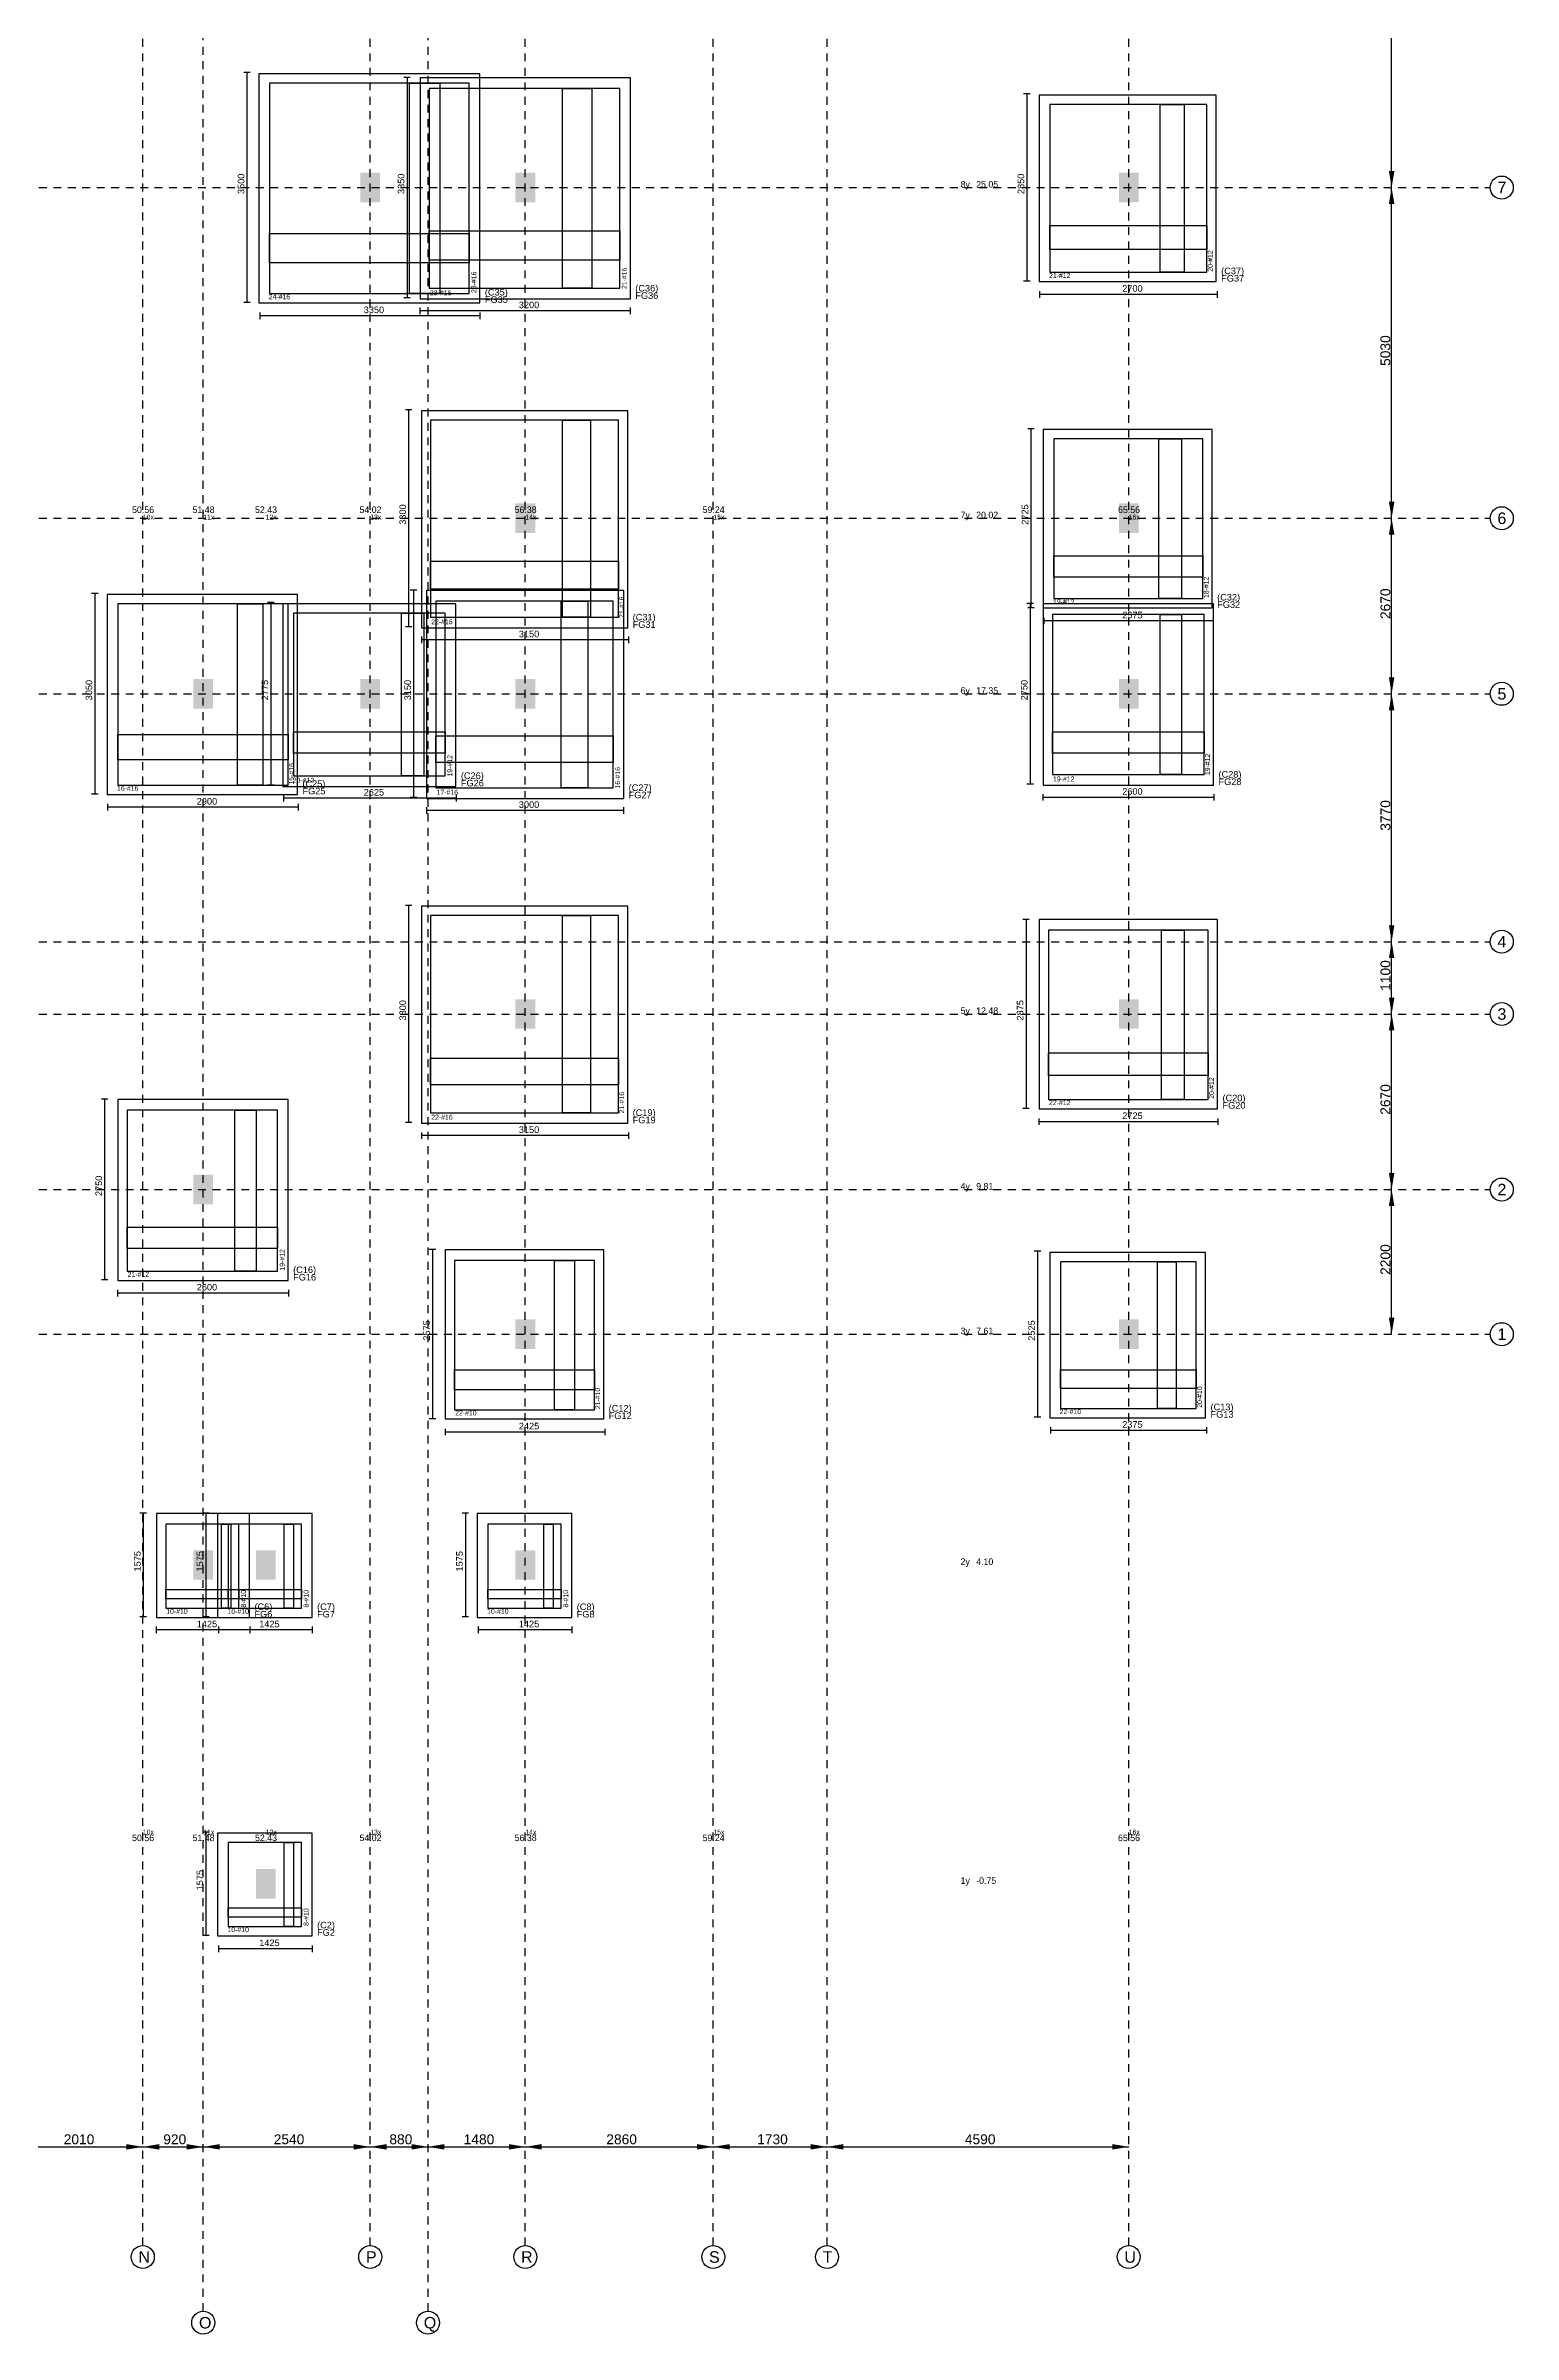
# Model space of a CAD drawing. Extents: x -0.6 to 81.7, y -8.3 to 62.2.
# Drawn here: x 49.08 to 71.41, y -7.6 to 27.21 of the extents above; entities that cross this region are included whole.
import ezdxf

# ---------------------------------------------------------------- set-up
doc = ezdxf.new("R2010")
doc.units = 0
doc.linetypes.add('ACAD_ISO02W100', pattern=[15, 12, -3])
for name, color, linetype in [('Centerline', 253, 'CONTINUOUS'), ('Column_Name', 6, 'CONTINUOUS'), ('Columns', 6, 'CONTINUOUS'), ('dim_all', 7, 'CONTINUOUS'), ('Foot_Group', 6, 'CONTINUOUS'), ('Footing_Dimension', 7, 'CONTINUOUS'), ('Grid_Dimension', 7, 'CONTINUOUS'), ('GridName', 7, 'CONTINUOUS'), ('Layout', 4, 'CONTINUOUS'), ('PCC', 2, 'CONTINUOUS'), ('Plan_Rf_Xdir', 1, 'CONTINUOUS'), ('Plan_Rf_Ydir', 3, 'CONTINUOUS'), ('X_Grid_Values', 7, 'CONTINUOUS'), ('Y_Grid_Values', 7, 'CONTINUOUS')]:
    doc.layers.add(name, color=color, linetype=linetype)
doc.styles.add('STRUDS_Arial', font='ARIAL.TTF', dxfattribs={"height": 0.04})
doc.styles.add('stylebar', font='ARIAL.TTF', dxfattribs={"height": 0.04})

msp = doc.modelspace()

# ---------------------------------------------------------------- linework, layer by layer
at = {"layer": 'Centerline', "linetype": 'ACAD_ISO02W100', "ltscale": 0.01}
for p, q in [((51.478, -7.25), (51.478, 61.88)), ((54.898, -7.25), (54.898, 61.88)), ((50.558, -6.25), (50.558, 60.88)), ((54.018, -6.25), (54.018, 60.88)), ((56.378, -6.25), (56.378, 60.88)), ((59.238, -6.25), (59.238, 60.88)), ((60.968, -6.25), (60.968, 60.88)), ((65.558, -6.25), (65.558, 60.88)), ((25.878, 25.05), (71.058, 25.05)), ((25.878, 20.02), (71.058, 20.02)), ((25.878, 17.35), (71.058, 17.35)), ((25.878, 13.58), (71.058, 13.58)), ((25.878, 12.48), (71.058, 12.48)), ((25.878, 9.81), (71.058, 9.81)), ((25.878, 7.61), (71.058, 7.61))]:
    msp.add_line(p, q, dxfattribs=at)
at = {"layer": 'Columns'}
for points in [[(53.868, 24.825), (53.868, 25.275), (54.168, 24.825), (54.168, 25.275)], [(56.228, 24.825), (56.228, 25.275), (56.528, 24.825), (56.528, 25.275)], [(65.408, 24.825), (65.408, 25.275), (65.708, 24.825), (65.708, 25.275)], [(56.228, 19.795), (56.228, 20.245), (56.528, 19.795), (56.528, 20.245)], [(65.408, 19.795), (65.408, 20.245), (65.708, 19.795), (65.708, 20.245)], [(51.328, 17.125), (51.328, 17.575), (51.628, 17.125), (51.628, 17.575)], [(53.868, 17.125), (53.868, 17.575), (54.168, 17.125), (54.168, 17.575)], [(56.228, 17.125), (56.228, 17.575), (56.528, 17.125), (56.528, 17.575)], [(65.408, 17.125), (65.408, 17.575), (65.708, 17.125), (65.708, 17.575)], [(56.228, 12.255), (56.228, 12.705), (56.528, 12.255), (56.528, 12.705)], [(65.408, 12.255), (65.408, 12.705), (65.708, 12.255), (65.708, 12.705)], [(51.328, 9.585), (51.328, 10.035), (51.628, 9.585), (51.628, 10.035)], [(56.228, 7.385), (56.228, 7.835), (56.528, 7.385), (56.528, 7.835)], [(65.408, 7.385), (65.408, 7.835), (65.708, 7.385), (65.708, 7.835)], [(51.328, 3.875), (51.328, 4.325), (51.628, 3.875), (51.628, 4.325)], [(52.278, 3.875), (52.278, 4.325), (52.578, 3.875), (52.578, 4.325)], [(56.228, 3.875), (56.228, 4.325), (56.528, 3.875), (56.528, 4.325)], [(52.278, -0.975), (52.278, -0.525), (52.578, -0.975), (52.578, -0.525)]]:
    msp.add_solid(points, dxfattribs=at)
at = {"layer": 'dim_all'}
for p, q in [((52.193, 26.8), (52.093, 26.8)), ((52.143, 26.8), (52.143, 23.3)), ((54.628, 26.725), (54.528, 26.725)), ((54.578, 26.725), (54.578, 23.375)), ((64.058, 26.475), (63.958, 26.475)), ((64.008, 26.475), (64.008, 23.625)), ((54.628, 23.375), (54.528, 23.375)), ((64.058, 23.625), (63.958, 23.625)), ((64.208, 23.375), (64.208, 23.475)), ((66.908, 23.425), (64.208, 23.425)), ((66.908, 23.375), (66.908, 23.475)), ((52.193, 23.3), (52.093, 23.3)), ((52.343, 23.05), (52.343, 23.15)), ((55.693, 23.1), (52.343, 23.1)), ((54.778, 23.125), (54.778, 23.225)), ((57.978, 23.175), (54.778, 23.175)), ((55.693, 23.05), (55.693, 23.15)), ((57.978, 23.125), (57.978, 23.225)), ((54.653, 21.67), (54.553, 21.67)), ((54.603, 21.67), (54.603, 18.37)), ((64.1205, 21.3825), (64.0205, 21.3825)), ((64.0705, 21.3825), (64.0705, 18.6575)), ((49.878, 18.875), (49.778, 18.875)), ((49.828, 18.875), (49.828, 15.825)), ((54.728, 18.925), (54.628, 18.925)), ((54.678, 18.925), (54.678, 15.775)), ((52.5555, 18.7375), (52.4555, 18.7375)), ((52.5055, 18.7375), (52.5055, 15.9625)), ((64.108, 18.725), (64.008, 18.725)), ((64.1205, 18.6575), (64.0205, 18.6575)), ((64.058, 18.725), (64.058, 15.975)), ((64.2705, 18.4075), (64.2705, 18.5075)), ((66.8455, 18.4575), (64.2705, 18.4575)), ((66.8455, 18.4075), (66.8455, 18.5075)), ((54.653, 18.37), (54.553, 18.37)), ((54.803, 18.12), (54.803, 18.22)), ((57.953, 18.17), (54.803, 18.17)), ((57.953, 18.12), (57.953, 18.22)), ((49.878, 15.825), (49.778, 15.825)), ((50.028, 15.575), (50.028, 15.675)), ((52.5555, 15.9625), (52.4555, 15.9625)), ((52.7055, 15.7125), (52.7055, 15.8125)), ((55.3305, 15.7625), (52.7055, 15.7625)), ((52.928, 15.575), (52.928, 15.675)), ((54.728, 15.775), (54.628, 15.775)), ((55.3305, 15.7125), (55.3305, 15.8125)), ((64.108, 15.975), (64.008, 15.975)), ((64.258, 15.725), (64.258, 15.825)), ((66.858, 15.775), (64.258, 15.775)), ((66.858, 15.725), (66.858, 15.825)), ((52.928, 15.625), (50.028, 15.625)), ((54.878, 15.525), (54.878, 15.625)), ((57.878, 15.575), (54.878, 15.575)), ((57.878, 15.525), (57.878, 15.625)), ((54.653, 14.13), (54.553, 14.13)), ((54.603, 14.13), (54.603, 10.83)), ((64.0455, 13.9175), (63.9455, 13.9175)), ((63.9955, 13.9175), (63.9955, 11.0425)), ((50.028, 11.185), (49.928, 11.185)), ((49.978, 11.185), (49.978, 8.435)), ((54.653, 10.83), (54.553, 10.83)), ((64.0455, 11.0425), (63.9455, 11.0425)), ((64.1955, 10.7925), (64.1955, 10.8925)), ((66.9205, 10.8425), (64.1955, 10.8425)), ((66.9205, 10.7925), (66.9205, 10.8925)), ((54.803, 10.58), (54.803, 10.68)), ((57.953, 10.63), (54.803, 10.63)), ((57.953, 10.58), (57.953, 10.68)), ((55.0155, 8.8975), (54.9155, 8.8975)), ((54.9655, 8.8975), (54.9655, 6.3225)), ((64.2205, 8.8725), (64.1205, 8.8725)), ((64.1705, 8.8725), (64.1705, 6.3475)), ((50.028, 8.435), (49.928, 8.435)), ((50.178, 8.185), (50.178, 8.285)), ((52.778, 8.235), (50.178, 8.235)), ((52.778, 8.185), (52.778, 8.285)), ((55.0155, 6.3225), (54.9155, 6.3225)), ((64.2205, 6.3475), (64.1205, 6.3475)), ((55.1655, 6.0725), (55.1655, 6.1725)), ((57.5905, 6.1225), (55.1655, 6.1225)), ((57.5905, 6.0725), (57.5905, 6.1725)), ((64.3705, 6.0975), (64.3705, 6.1975)), ((66.7455, 6.1475), (64.3705, 6.1475)), ((66.7455, 6.0975), (66.7455, 6.1975)), ((50.6155, 4.8875), (50.5155, 4.8875)), ((50.5655, 4.8875), (50.5655, 3.3125)), ((51.5655, 4.8875), (51.4655, 4.8875)), ((51.5155, 4.8875), (51.5155, 3.3125)), ((55.5155, 4.8875), (55.4155, 4.8875)), ((55.4655, 4.8875), (55.4655, 3.3125)), ((50.6155, 3.3125), (50.5155, 3.3125)), ((50.7655, 3.0625), (50.7655, 3.1625)), ((51.5655, 3.3125), (51.4655, 3.3125)), ((51.7155, 3.0625), (51.7155, 3.1625)), ((52.1905, 3.0625), (52.1905, 3.1625)), ((53.1405, 3.0625), (53.1405, 3.1625)), ((55.5155, 3.3125), (55.4155, 3.3125)), ((55.6655, 3.0625), (55.6655, 3.1625)), ((57.0905, 3.0625), (57.0905, 3.1625)), ((52.1905, 3.1125), (50.7655, 3.1125)), ((53.1405, 3.1125), (51.7155, 3.1125)), ((57.0905, 3.1125), (55.6655, 3.1125)), ((51.5655, 0.0375), (51.4655, 0.0375)), ((51.5155, 0.0375), (51.5155, -1.5375)), ((51.5655, -1.5375), (51.4655, -1.5375)), ((51.7155, -1.7875), (51.7155, -1.6875)), ((53.1405, -1.7375), (51.7155, -1.7375)), ((53.1405, -1.7875), (53.1405, -1.6875))]:
    msp.add_line(p, q, dxfattribs=at)
at = {"layer": 'Grid_Dimension'}
for p, q in [((69.558, 25.05), (69.558, 30.08)), ((69.558, 20.02), (69.558, 25.05)), ((69.558, 17.35), (69.558, 20.02)), ((69.558, 13.58), (69.558, 17.35)), ((69.558, 12.48), (69.558, 13.58)), ((69.558, 9.81), (69.558, 12.48)), ((69.558, 7.61), (69.558, 9.81)), ((48.548, -4.75), (50.558, -4.75)), ((50.558, -4.75), (51.478, -4.75)), ((51.478, -4.75), (54.018, -4.75)), ((54.018, -4.75), (54.898, -4.75)), ((54.898, -4.75), (56.378, -4.75)), ((56.378, -4.75), (59.238, -4.75)), ((59.238, -4.75), (60.968, -4.75)), ((60.968, -4.75), (65.558, -4.75))]:
    msp.add_line(p, q, dxfattribs=at)
for points in [[(69.558, 25.05), (69.5164, 25.3), (69.558, 25.05), (69.5996, 25.3)], [(69.558, 25.05), (69.5164, 24.8), (69.558, 25.05), (69.5996, 24.8)], [(69.558, 20.02), (69.5164, 20.27), (69.558, 20.02), (69.5996, 20.27)], [(69.558, 20.02), (69.5164, 19.77), (69.558, 20.02), (69.5996, 19.77)], [(69.558, 17.35), (69.5164, 17.6), (69.558, 17.35), (69.5996, 17.6)], [(69.558, 17.35), (69.5164, 17.1), (69.558, 17.35), (69.5996, 17.1)], [(69.558, 13.58), (69.5164, 13.83), (69.558, 13.58), (69.5996, 13.83)], [(69.558, 13.58), (69.5164, 13.33), (69.558, 13.58), (69.5996, 13.33)], [(69.558, 12.48), (69.5164, 12.73), (69.558, 12.48), (69.5996, 12.73)], [(69.558, 12.48), (69.5164, 12.23), (69.558, 12.48), (69.5996, 12.23)], [(69.558, 9.81), (69.5164, 10.06), (69.558, 9.81), (69.5996, 10.06)], [(69.558, 9.81), (69.5164, 9.56), (69.558, 9.81), (69.5996, 9.56)], [(69.558, 7.61), (69.5164, 7.86), (69.558, 7.61), (69.5996, 7.86)], [(50.558, -4.75), (50.308, -4.7084), (50.558, -4.75), (50.308, -4.7916)], [(50.558, -4.75), (50.808, -4.7084), (50.558, -4.75), (50.808, -4.7916)], [(51.478, -4.75), (51.228, -4.7084), (51.478, -4.75), (51.228, -4.7916)], [(51.478, -4.75), (51.728, -4.7084), (51.478, -4.75), (51.728, -4.7916)], [(54.018, -4.75), (53.768, -4.7084), (54.018, -4.75), (53.768, -4.7916)], [(54.018, -4.75), (54.268, -4.7084), (54.018, -4.75), (54.268, -4.7916)], [(54.898, -4.75), (54.648, -4.7084), (54.898, -4.75), (54.648, -4.7916)], [(54.898, -4.75), (55.148, -4.7084), (54.898, -4.75), (55.148, -4.7916)], [(56.378, -4.75), (56.128, -4.7084), (56.378, -4.75), (56.128, -4.7916)], [(56.378, -4.75), (56.628, -4.7084), (56.378, -4.75), (56.628, -4.7916)], [(59.238, -4.75), (58.988, -4.7084), (59.238, -4.75), (58.988, -4.7916)], [(59.238, -4.75), (59.488, -4.7084), (59.238, -4.75), (59.488, -4.7916)], [(60.968, -4.75), (60.718, -4.7084), (60.968, -4.75), (60.718, -4.7916)], [(60.968, -4.75), (61.218, -4.7084), (60.968, -4.75), (61.218, -4.7916)], [(65.558, -4.75), (65.308, -4.7084), (65.558, -4.75), (65.308, -4.7916)]]:
    msp.add_solid(points, dxfattribs=at)
at = {"layer": 'Gridname'}
for centre in [(71.233, 25.05), (71.233, 20.02), (71.233, 17.35), (71.233, 13.58), (71.233, 12.48), (71.233, 9.81), (71.233, 7.61), (50.558, -6.425), (54.018, -6.425), (56.378, -6.425), (59.238, -6.425), (60.968, -6.425), (65.558, -6.425), (51.478, -7.425), (54.898, -7.425)]:
    msp.add_circle(centre, 0.175, dxfattribs=at)
at = {"layer": 'Layout'}
for p, q in [((52.4865, 26.6383), (52.4865, 23.4376)), ((55.5251, 26.6383), (52.4865, 26.6383)), ((54.9174, 26.5572), (54.9174, 23.5187)), ((57.8141, 26.5572), (54.9174, 26.5572)), ((55.5251, 23.4376), (55.5251, 26.6383)), ((57.8141, 23.5187), (57.8141, 26.5572)), ((64.3572, 26.3141), (64.3572, 23.7617)), ((66.7476, 26.3141), (64.3572, 26.3141)), ((66.7476, 23.7617), (66.7476, 26.3141)), ((64.3572, 23.7617), (66.7476, 23.7617)), ((52.4865, 23.4376), (55.5251, 23.4376)), ((54.9174, 23.5187), (57.8141, 23.5187)), ((54.9376, 21.5132), (54.9376, 18.5151)), ((57.7939, 21.5132), (54.9376, 21.5132)), ((57.7939, 18.5151), (57.7939, 21.5132)), ((64.418, 21.2296), (64.418, 18.7987)), ((66.6868, 21.2296), (64.418, 21.2296)), ((66.6868, 18.7987), (66.6868, 21.2296)), ((64.418, 18.7987), (66.6868, 18.7987)), ((50.1772, 18.7177), (50.1772, 15.9627)), ((52.7701, 18.7177), (50.1772, 18.7177)), ((52.7701, 15.9627), (52.7701, 18.7177)), ((52.8511, 18.5759), (52.8511, 16.1045)), ((55.1604, 18.5759), (52.8511, 18.5759)), ((54.9376, 18.5151), (57.7939, 18.5151)), ((55.0187, 18.7582), (55.0187, 15.9222)), ((57.7129, 18.7582), (55.0187, 18.7582)), ((55.1604, 16.1045), (55.1604, 18.5759)), ((57.7129, 15.9222), (57.7129, 18.7582)), ((64.3978, 18.5556), (64.3978, 16.1248)), ((66.7071, 18.5556), (64.3978, 18.5556)), ((66.7071, 16.1248), (66.7071, 18.5556)), ((52.8511, 16.1045), (55.1604, 16.1045)), ((64.3978, 16.1248), (66.7071, 16.1248)), ((50.1772, 15.9627), (52.7701, 15.9627)), ((55.0187, 15.9222), (57.7129, 15.9222)), ((54.9376, 13.9775), (54.9376, 10.9794)), ((57.7939, 13.9775), (54.9376, 13.9775)), ((57.7939, 10.9794), (57.7939, 13.9775)), ((64.337, 13.7547), (64.337, 11.182)), ((66.7678, 13.7547), (64.337, 13.7547)), ((66.7678, 11.182), (66.7678, 13.7547)), ((64.337, 11.182), (66.7678, 11.182)), ((50.319, 11.0199), (50.319, 8.56881)), ((52.608, 11.0199), (50.319, 11.0199)), ((52.608, 8.56881), (52.608, 11.0199)), ((54.9376, 10.9794), (57.7939, 10.9794)), ((55.3022, 8.73087), (55.3022, 6.46206)), ((57.4293, 8.73087), (55.3022, 8.73087)), ((57.4293, 6.46206), (57.4293, 8.73087)), ((64.5193, 8.71061), (64.5193, 6.48232)), ((66.5855, 8.71061), (64.5193, 8.71061)), ((66.5855, 6.48232), (66.5855, 8.71061)), ((50.319, 8.56881), (52.608, 8.56881)), ((55.3022, 6.46206), (57.4293, 6.46206)), ((64.5193, 6.48232), (66.5855, 6.48232)), ((50.9064, 4.71994), (50.9064, 3.44373)), ((52.0206, 4.71994), (50.9064, 4.71994)), ((51.8585, 4.71994), (51.8585, 3.44373)), ((52.9727, 4.71994), (51.8585, 4.71994)), ((52.0206, 3.44373), (52.0206, 4.71994)), ((52.9727, 3.44373), (52.9727, 4.71994)), ((55.8087, 4.71994), (55.8087, 3.44373)), ((56.9228, 4.71994), (55.8087, 4.71994)), ((56.9228, 3.44373), (56.9228, 4.71994)), ((50.9064, 3.44373), (52.0206, 3.44373)), ((51.8585, 3.44373), (52.9727, 3.44373)), ((55.8087, 3.44373), (56.9228, 3.44373)), ((51.8585, -0.12154), (51.8585, -1.39775)), ((52.9727, -0.12154), (51.8585, -0.12154)), ((52.9727, -1.39775), (52.9727, -0.12154)), ((51.8585, -1.39775), (52.9727, -1.39775))]:
    msp.add_line(p, q, dxfattribs=at)
at = {"layer": 'PCC'}
for p, q in [((52.3244, 26.7801), (52.3244, 23.2958)), ((55.6871, 26.7801), (52.3244, 26.7801)), ((54.7756, 26.7193), (54.7756, 23.3566)), ((57.9762, 26.7193), (54.7756, 26.7193)), ((55.6871, 23.2958), (55.6871, 26.7801)), ((57.9762, 23.3566), (57.9762, 26.7193)), ((64.1952, 26.4559), (64.1952, 23.6199)), ((66.8894, 26.4559), (64.1952, 26.4559)), ((66.8894, 23.6199), (66.8894, 26.4559)), ((54.7756, 23.3566), (57.9762, 23.3566)), ((64.1952, 23.6199), (66.8894, 23.6199)), ((52.3244, 23.2958), (55.6871, 23.2958)), ((54.7958, 21.655), (54.7958, 18.3531)), ((57.9357, 21.655), (54.7958, 21.655)), ((57.9357, 18.3531), (57.9357, 21.655)), ((64.256, 21.3714), (64.256, 18.6569)), ((66.8286, 21.3714), (64.256, 21.3714)), ((66.8286, 18.6569), (66.8286, 21.3714)), ((50.0151, 18.8595), (50.0151, 15.8209)), ((52.9119, 18.8595), (50.0151, 18.8595)), ((52.9119, 15.8209), (52.9119, 18.8595)), ((54.8769, 18.9203), (54.8769, 15.7601)), ((57.8749, 18.9203), (54.8769, 18.9203)), ((57.8749, 15.7601), (57.8749, 18.9203)), ((52.6891, 18.7177), (52.6891, 15.9424)), ((55.3225, 18.7177), (52.6891, 18.7177)), ((55.3225, 15.9424), (55.3225, 18.7177)), ((64.256, 18.7177), (64.256, 15.9627)), ((66.8489, 18.7177), (64.256, 18.7177)), ((64.256, 18.6569), (66.8286, 18.6569)), ((66.8489, 15.9627), (66.8489, 18.7177)), ((54.7958, 18.3531), (57.9357, 18.3531)), ((50.0151, 15.8209), (52.9119, 15.8209)), ((52.6891, 15.9424), (55.3225, 15.9424)), ((54.8769, 15.7601), (57.8749, 15.7601)), ((64.256, 15.9627), (66.8489, 15.9627)), ((54.7958, 14.1193), (54.7958, 10.8174)), ((57.9357, 14.1193), (54.7958, 14.1193)), ((57.9357, 10.8174), (57.9357, 14.1193)), ((64.1952, 13.9167), (64.1952, 11.0402)), ((66.9096, 13.9167), (64.1952, 13.9167)), ((66.9096, 11.0402), (66.9096, 13.9167)), ((50.1772, 11.182), (50.1772, 8.42701)), ((52.7701, 11.182), (50.1772, 11.182)), ((52.7701, 8.42701), (52.7701, 11.182)), ((54.7958, 10.8174), (57.9357, 10.8174)), ((64.1952, 11.0402), (66.9096, 11.0402)), ((55.1604, 8.89293), (55.1604, 6.32026)), ((57.5711, 8.89293), (55.1604, 8.89293)), ((57.5711, 6.32026), (57.5711, 8.89293)), ((64.3572, 8.85241), (64.3572, 6.34051)), ((66.7273, 8.85241), (64.3572, 8.85241)), ((66.7273, 6.34051), (66.7273, 8.85241)), ((50.1772, 8.42701), (52.7701, 8.42701)), ((55.1604, 6.32026), (57.5711, 6.32026)), ((64.3572, 6.34051), (66.7273, 6.34051)), ((50.7646, 4.88199), (50.7646, 3.30193)), ((52.1826, 4.88199), (50.7646, 4.88199)), ((51.6965, 4.88199), (51.6965, 3.30193)), ((53.1347, 4.88199), (51.6965, 4.88199)), ((52.1826, 3.30193), (52.1826, 4.88199)), ((53.1347, 3.30193), (53.1347, 4.88199)), ((55.6466, 4.88199), (55.6466, 3.30193)), ((57.0849, 4.88199), (55.6466, 4.88199)), ((57.0849, 3.30193), (57.0849, 4.88199)), ((50.7646, 3.30193), (52.1826, 3.30193)), ((51.6965, 3.30193), (53.1347, 3.30193)), ((55.6466, 3.30193), (57.0849, 3.30193)), ((51.6965, 0.02026), (51.6965, -1.53955)), ((53.1347, 0.02026), (51.6965, 0.02026)), ((53.1347, -1.53955), (53.1347, 0.02026)), ((51.6965, -1.53955), (53.1347, -1.53955))]:
    msp.add_line(p, q, dxfattribs=at)
at = {"layer": 'Plan_Rf_Xdir'}
for p, q in [((54.9174, 23.9441), (54.9174, 24.3897)), ((54.9174, 24.3897), (57.8141, 24.3897)), ((57.8141, 24.3897), (57.8141, 23.9441)), ((64.3572, 24.1061), (64.3572, 24.4707)), ((64.3572, 24.4707), (66.7476, 24.4707)), ((66.7476, 24.4707), (66.7476, 24.1061)), ((52.4865, 23.9035), (52.4865, 24.3492)), ((52.4865, 24.3492), (55.5251, 24.3492)), ((55.5251, 24.3492), (55.5251, 23.9035)), ((66.7476, 24.1061), (64.3572, 24.1061)), ((55.5251, 23.9035), (52.4865, 23.9035)), ((57.8141, 23.9441), (54.9174, 23.9441)), ((54.9376, 18.9405), (54.9376, 19.3659)), ((54.9376, 19.3659), (57.7939, 19.3659)), ((57.7939, 19.3659), (57.7939, 18.9405)), ((64.418, 19.1228), (64.418, 19.4469)), ((64.418, 19.4469), (66.6868, 19.4469)), ((66.6868, 19.4469), (66.6868, 19.1228)), ((57.7939, 18.9405), (54.9376, 18.9405)), ((66.6868, 19.1228), (64.418, 19.1228)), ((50.1772, 16.3476), (50.1772, 16.7325)), ((50.1772, 16.7325), (52.7701, 16.7325)), ((52.7701, 16.7325), (52.7701, 16.3476)), ((52.8511, 16.4489), (52.8511, 16.773)), ((52.8511, 16.773), (55.1604, 16.773)), ((55.0187, 16.3071), (55.0187, 16.7122)), ((55.0187, 16.7122), (57.7129, 16.7122)), ((55.1604, 16.773), (55.1604, 16.4489)), ((57.7129, 16.7122), (57.7129, 16.3071)), ((64.3978, 16.4489), (64.3978, 16.773)), ((64.3978, 16.773), (66.7071, 16.773)), ((66.7071, 16.773), (66.7071, 16.4489)), ((55.1604, 16.4489), (52.8511, 16.4489)), ((66.7071, 16.4489), (64.3978, 16.4489)), ((52.7701, 16.3476), (50.1772, 16.3476)), ((57.7129, 16.3071), (55.0187, 16.3071)), ((64.337, 11.5466), (64.337, 11.891)), ((64.337, 11.891), (66.7678, 11.891)), ((66.7678, 11.891), (66.7678, 11.5466)), ((54.9376, 11.4048), (54.9376, 11.81)), ((54.9376, 11.81), (57.7939, 11.81)), ((57.7939, 11.81), (57.7939, 11.4048)), ((66.7678, 11.5466), (64.337, 11.5466)), ((57.7939, 11.4048), (54.9376, 11.4048)), ((50.319, 8.91318), (50.319, 9.2373)), ((50.319, 9.2373), (52.608, 9.2373)), ((52.608, 9.2373), (52.608, 8.91318)), ((52.608, 8.91318), (50.319, 8.91318)), ((55.3022, 6.76592), (55.3022, 7.06978)), ((55.3022, 7.06978), (57.4293, 7.06978)), ((57.4293, 7.06978), (57.4293, 6.76592)), ((64.5193, 6.78617), (64.5193, 7.06978)), ((64.5193, 7.06978), (66.5855, 7.06978)), ((66.5855, 7.06978), (66.5855, 6.78617)), ((57.4293, 6.76592), (55.3022, 6.76592)), ((66.5855, 6.78617), (64.5193, 6.78617)), ((50.9064, 3.58553), (50.9064, 3.72733)), ((50.9064, 3.72733), (52.0206, 3.72733)), ((52.0206, 3.58553), (50.9064, 3.58553)), ((51.8585, 3.58553), (51.8585, 3.72733)), ((51.8585, 3.72733), (52.9727, 3.72733)), ((52.9727, 3.58553), (51.8585, 3.58553)), ((52.0206, 3.72733), (52.0206, 3.58553)), ((52.9727, 3.72733), (52.9727, 3.58553)), ((55.8087, 3.58553), (55.8087, 3.72733)), ((55.8087, 3.72733), (56.9228, 3.72733)), ((56.9228, 3.58553), (55.8087, 3.58553)), ((56.9228, 3.72733), (56.9228, 3.58553)), ((51.8585, -1.25595), (51.8585, -1.11415)), ((51.8585, -1.11415), (52.9727, -1.11415)), ((52.9727, -1.25595), (51.8585, -1.25595)), ((52.9727, -1.11415), (52.9727, -1.25595))]:
    msp.add_line(p, q, dxfattribs=at)
at = {"layer": 'Plan_Rf_Ydir'}
for p, q in [((54.6135, 23.4376), (54.6135, 26.6383)), ((54.6135, 26.6383), (55.0794, 26.6383)), ((55.0794, 26.6383), (55.0794, 23.4376)), ((56.9431, 23.5187), (56.9431, 26.5572)), ((56.9431, 26.5572), (57.3887, 26.5572)), ((57.3887, 26.5572), (57.3887, 23.5187)), ((66.0386, 23.7617), (66.0386, 26.3141)), ((66.0386, 26.3141), (66.4032, 26.3141)), ((66.4032, 26.3141), (66.4032, 23.7617)), ((66.4032, 23.7617), (66.0386, 23.7617)), ((55.0794, 23.4376), (54.6135, 23.4376)), ((57.3887, 23.5187), (56.9431, 23.5187)), ((56.9431, 18.5151), (56.9431, 21.5132)), ((56.9431, 21.5132), (57.3685, 21.5132)), ((57.3685, 21.5132), (57.3685, 18.5151)), ((66.0183, 18.7987), (66.0183, 21.2296)), ((66.0183, 21.2296), (66.3627, 21.2296)), ((66.3627, 21.2296), (66.3627, 18.7987)), ((66.3627, 18.7987), (66.0183, 18.7987)), ((52.0003, 15.9627), (52.0003, 18.7177)), ((52.0003, 18.7177), (52.3852, 18.7177)), ((52.3852, 18.7177), (52.3852, 15.9627)), ((54.492, 16.1045), (54.492, 18.5759)), ((54.492, 18.5759), (54.8363, 18.5759)), ((54.8363, 18.5759), (54.8363, 16.1045)), ((56.9228, 15.9222), (56.9228, 18.7582)), ((56.9228, 18.7582), (57.328, 18.7582)), ((57.3685, 18.5151), (56.9431, 18.5151)), ((57.328, 18.7582), (57.328, 15.9222)), ((66.0386, 16.1248), (66.0386, 18.5556)), ((66.0386, 18.5556), (66.3627, 18.5556)), ((66.3627, 18.5556), (66.3627, 16.1248)), ((54.8363, 16.1045), (54.492, 16.1045)), ((66.3627, 16.1248), (66.0386, 16.1248)), ((52.3852, 15.9627), (52.0003, 15.9627)), ((57.328, 15.9222), (56.9228, 15.9222)), ((56.9431, 10.9794), (56.9431, 13.9775)), ((56.9431, 13.9775), (57.3685, 13.9775)), ((57.3685, 13.9775), (57.3685, 10.9794)), ((66.0588, 11.182), (66.0588, 13.7547)), ((66.0588, 13.7547), (66.4032, 13.7547)), ((66.4032, 13.7547), (66.4032, 11.182)), ((66.4032, 11.182), (66.0588, 11.182)), ((51.9598, 8.56881), (51.9598, 11.0199)), ((51.9598, 11.0199), (52.2839, 11.0199)), ((52.2839, 11.0199), (52.2839, 8.56881)), ((57.3685, 10.9794), (56.9431, 10.9794)), ((56.8215, 6.46206), (56.8215, 8.73087)), ((56.8215, 8.73087), (57.1254, 8.73087)), ((57.1254, 8.73087), (57.1254, 6.46206)), ((65.9981, 6.48232), (65.9981, 8.71061)), ((65.9981, 8.71061), (66.2817, 8.71061)), ((66.2817, 8.71061), (66.2817, 6.48232)), ((52.2839, 8.56881), (51.9598, 8.56881)), ((57.1254, 6.46206), (56.8215, 6.46206)), ((66.2817, 6.48232), (65.9981, 6.48232)), ((51.7572, 3.44373), (51.7572, 4.71994)), ((51.7572, 4.71994), (51.899, 4.71994)), ((51.899, 4.71994), (51.899, 3.44373)), ((52.7093, 3.44373), (52.7093, 4.71994)), ((52.7093, 4.71994), (52.8511, 4.71994)), ((52.8511, 4.71994), (52.8511, 3.44373)), ((56.6595, 3.44373), (56.6595, 4.71994)), ((56.6595, 4.71994), (56.8013, 4.71994)), ((56.8013, 4.71994), (56.8013, 3.44373)), ((51.899, 3.44373), (51.7572, 3.44373)), ((52.8511, 3.44373), (52.7093, 3.44373)), ((56.8013, 3.44373), (56.6595, 3.44373)), ((52.7093, -1.39775), (52.7093, -0.12154)), ((52.7093, -0.12154), (52.8511, -0.12154)), ((52.8511, -0.12154), (52.8511, -1.39775)), ((52.8511, -1.39775), (52.7093, -1.39775))]:
    msp.add_line(p, q, dxfattribs=at)

# ---------------------------------------------------------------- texts
at = {"layer": 'column_name', "style": 'STRUDS_Arial'}
for s, p in [('(C37)', (66.9644, 23.7324)), ('(C35)', (55.7621, 23.4083)), ('(C36)', (58.0512, 23.4691)), ('(C32)', (66.9036, 18.7694)), ('(C31)', (58.0107, 18.4656)), ('(C25)', (52.9869, 15.9334)), ('(C26)', (55.3975, 16.0549)), ('(C28)', (66.9239, 16.0752)), ('(C27)', (57.9499, 15.8726)), ('(C20)', (66.9846, 11.1527)), ('(C19)', (58.0107, 10.9299)), ('(C16)', (52.8451, 8.53951)), ('(C12)', (57.6461, 6.43276)), ('(C13)', (66.8023, 6.45301)), ('(C6)', (52.2576, 3.41443)), ('(C7)', (53.2097, 3.41443)), ('(C8)', (57.1599, 3.41443)), ('(C2)', (53.2097, -1.42705))]:
    msp.add_text(s, height=0.1, dxfattribs=at).set_placement(p)
at = {"layer": 'Foot_Group', "style": 'STRUDS_Arial'}
for s, p in [('FG37', (66.9644, 23.6199)), ('FG35', (55.7621, 23.2958)), ('FG36', (58.0512, 23.3566)), ('FG31', (58.0107, 18.3531)), ('FG32', (66.9036, 18.6569)), ('FG26', (55.3975, 15.9424)), ('FG28', (66.9239, 15.9627)), ('FG25', (52.9869, 15.8209)), ('FG27', (57.9499, 15.7601)), ('FG20', (66.9846, 11.0402)), ('FG19', (58.0107, 10.8174)), ('FG16', (52.8451, 8.42701)), ('FG12', (57.6461, 6.32026)), ('FG13', (66.8023, 6.34051)), ('FG6', (52.2576, 3.30193)), ('FG7', (53.2097, 3.30193)), ('FG8', (57.1599, 3.30193)), ('FG2', (53.2097, -1.53955))]:
    msp.add_text(s, height=0.1, dxfattribs=at).set_placement(p)
at = {"layer": 'Footing_Dimension', "style": 'STRUDS_Arial'}
for s, p in [('3500', (52.103, 24.951)), ('3350', (54.538, 24.951)), ('2850', (63.968, 24.951)), ('3300', (54.563, 19.921)), ('2725', (64.0305, 19.921)), ('3050', (49.788, 17.251)), ('2775', (52.4655, 17.251)), ('3150', (54.638, 17.251)), ('2750', (64.018, 17.251)), ('3300', (54.563, 12.381)), ('2875', (63.9555, 12.381)), ('2750', (49.938, 9.711)), ('2575', (54.9255, 7.511)), ('2525', (64.1305, 7.511)), ('1575', (50.5255, 4.001)), ('1575', (51.4755, 4.001)), ('1575', (55.4255, 4.001)), ('1575', (51.4755, -0.849))]:
    msp.add_text(s, height=0.1, rotation=90, dxfattribs=at).set_placement(p)
for s, p in [('2700', (65.459, 23.465)), ('3350', (53.919, 23.14)), ('3200', (56.279, 23.215)), ('2575', (65.459, 18.4975)), ('3150', (56.279, 18.21)), ('2900', (51.379, 15.665)), ('2625', (53.919, 15.8025)), ('3000', (56.279, 15.615)), ('2600', (65.459, 15.815)), ('2725', (65.459, 10.8825)), ('3150', (56.279, 10.67)), ('2600', (51.379, 8.275)), ('2375', (65.459, 6.1875)), ('2425', (56.279, 6.1625)), ('1425', (51.379, 3.1525)), ('1425', (52.329, 3.1525)), ('1425', (56.279, 3.1525)), ('1425', (52.329, -1.6975))]:
    msp.add_text(s, height=0.1, dxfattribs=at).set_placement(p)
at = {"layer": 'Grid_Dimension', "style": 'stylebar'}
for s, p in [('5030', (69.538, 22.337)), ('2670', (69.538, 18.487)), ('3770', (69.538, 15.267)), ('1100', (69.538, 12.832)), ('2670', (69.538, 10.947)), ('2200', (69.538, 8.512))]:
    msp.add_text(s, height=0.15, rotation=90, dxfattribs=at).set_placement(p)
for s, p in [('2010', (49.355, -4.71)), ('920', (50.8695, -4.71)), ('2540', (52.55, -4.71)), ('880', (54.3095, -4.71)), ('1480', (55.44, -4.71)), ('2860', (57.61, -4.71)), ('1730', (59.905, -4.71)), ('4590', (63.065, -4.71))]:
    msp.add_text(s, height=0.15, dxfattribs=at).set_placement(p)
at = {"layer": 'GridName', "style": 'STRUDS_Arial'}
for s, p in [('7', (71.1674, 24.9625)), ('6', (71.1674, 19.9325)), ('5', (71.1674, 17.2625)), ('4', (71.1674, 13.4925)), ('3', (71.1674, 12.3925)), ('2', (71.1674, 9.7225)), ('1', (71.1674, 7.5225)), ('N', (50.4924, -6.5125)), ('P', (53.9524, -6.5125)), ('R', (56.3124, -6.5125)), ('S', (59.1724, -6.5125)), ('T', (60.9024, -6.5125)), ('U', (65.4924, -6.5125)), ('O', (51.4124, -7.5125)), ('Q', (54.8324, -7.5125))]:
    msp.add_text(s, height=0.175, dxfattribs=at).set_placement(p)
at = {"layer": 'Plan_Rf_Xdir', "style": 'STRUDS_Arial'}
for s, p in [('21-#12', (64.3452, 23.6749)), ('24-#16', (52.4744, 23.3508)), ('23-#16', (54.9256, 23.4116)), ('22-#16', (54.9458, 18.4081)), ('19-#12', (64.406, 18.7119)), ('20-#12', (52.8391, 15.9974)), ('19-#12', (64.406, 16.0177)), ('16-#16', (50.1651, 15.8759)), ('17-#16', (55.0269, 15.8151)), ('22-#12', (64.3452, 11.0952)), ('22-#16', (54.9458, 10.8724)), ('21-#12', (50.3272, 8.48201)), ('22-#10', (55.3104, 6.37526)), ('22-#10', (64.5072, 6.39551)), ('10-#10', (50.9146, 3.35693)), ('10-#10', (51.8465, 3.35693)), ('10-#10', (55.7966, 3.35693)), ('10-#10', (51.8465, -1.48455))]:
    msp.add_text(s, height=0.075, dxfattribs=at).set_placement(p)
at = {"layer": 'Plan_Rf_Ydir', "style": 'STRUDS_Arial'}
for s, p in [('20-#12', (66.8344, 23.7699)), ('23-#16', (55.6321, 23.4458)), ('21-#16', (57.9212, 23.5066)), ('21-#16', (57.8807, 18.5031)), ('18-#12', (66.7736, 18.8069)), ('19-#12', (55.2675, 16.0924)), ('19-#12', (66.7939, 16.1127)), ('15-#16', (52.8569, 15.9709)), ('16-#16', (57.8199, 15.9101)), ('20-#12', (66.8546, 11.1902)), ('21-#16', (57.8807, 10.9674)), ('19-#12', (52.7151, 8.57701)), ('21-#10', (57.5161, 6.47026)), ('20-#10', (66.6723, 6.49051)), ('8-#10', (52.1276, 3.45193)), ('8-#10', (53.0797, 3.45193)), ('8-#10', (57.0299, 3.45193)), ('8-#10', (53.0797, -1.38955))]:
    msp.add_text(s, height=0.075, rotation=90, dxfattribs=at).set_placement(p)
at = {"layer": 'X_Grid_Values'}
for s, p in [(' 50.56 ', (50.358, 20.1)), (' 51.48 ', (51.278, 20.1)), (' 52.43 ', (52.228, 20.1)), (' 54.02 ', (53.818, 20.1)), (' 56.38 ', (56.178, 20.1)), (' 59.24 ', (59.038, 20.1)), (' 65.56 ', (65.358, 20.1)), (' 65.56 ', (65.358, 20.1)), (' 50.56 ', (50.358, -0.1)), (' 51.48 ', (51.278, -0.1)), (' 52.43 ', (52.228, -0.1)), (' 54.02 ', (53.818, -0.1)), (' 56.38 ', (56.178, -0.1)), (' 59.24 ', (59.038, -0.1)), (' 65.56 ', (65.358, -0.1)), (' 65.56 ', (65.358, -0.1))]:
    msp.add_text(s, height=0.1, dxfattribs=at).set_placement(p)
at = {"layer": 'X_Grid_Values', "style": 'STRUDS_Arial'}
for s, p in [('10x', (50.558, 20)), ('11x', (51.478, 20)), ('12x', (52.428, 20)), ('13x', (54.018, 20)), ('14x', (56.378, 20)), ('15x', (59.238, 20)), ('16x', (65.558, 20)), ('10x', (50.558, 0)), ('11x', (51.478, 0)), ('12x', (52.428, 0)), ('13x', (54.018, 0)), ('14x', (56.378, 0)), ('15x', (59.238, 0)), ('16x', (65.558, 0))]:
    msp.add_text(s, height=0.075, dxfattribs=at).set_placement(p)
at = {"layer": 'Y_Grid_Values'}
for s, p in [('8y', (63, 25.05)), (' 25.05 ', (63.2, 25.05)), ('7y', (63, 20.02)), (' 20.02 ', (63.2, 20.02)), ('6y', (63, 17.35)), (' 17.35 ', (63.2, 17.35)), ('5y', (63, 12.48)), (' 12.48 ', (63.2, 12.48)), ('4y', (63, 9.81)), (' 9.81 ', (63.2, 9.81)), ('3y', (63, 7.61)), (' 7.61 ', (63.2, 7.61)), ('2y', (63, 4.1)), (' 4.10 ', (63.2, 4.1)), ('1y', (63, -0.75)), (' -0.75 ', (63.2, -0.75))]:
    msp.add_text(s, height=0.1, dxfattribs=at).set_placement(p)

doc.saveas('drawing.dxf')
